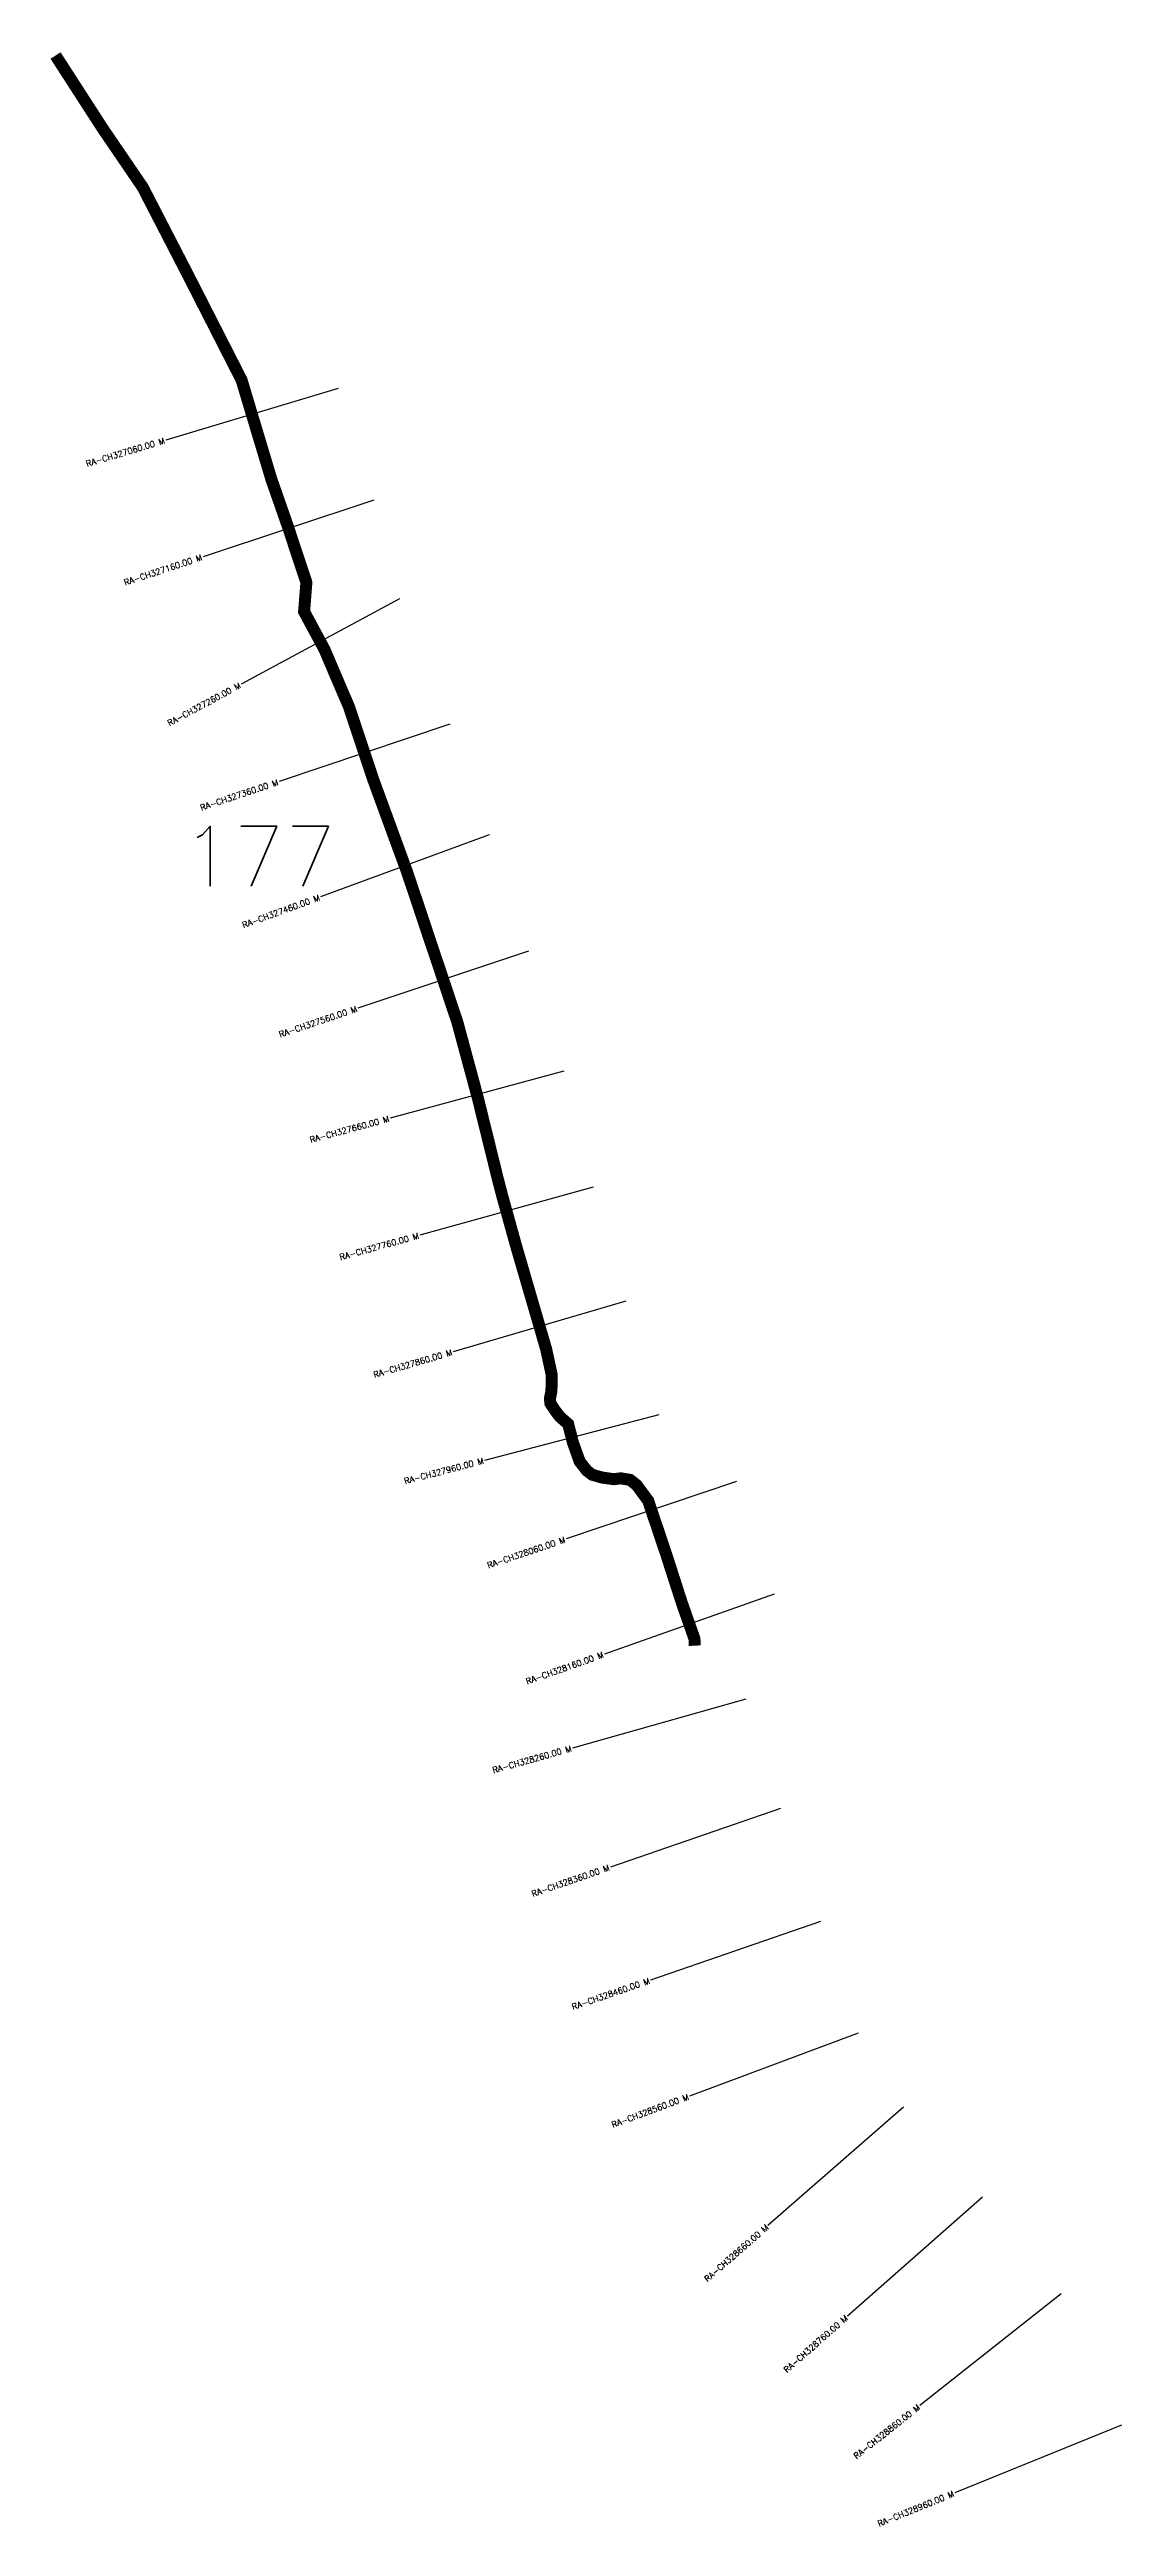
# Model space of a CAD drawing. Header units: metres. Extents: x 288417 to 293389, y 1993019 to 1996921.
# Drawn here: x 289089 to 289983, y 1994858 to 1996921 of the extents above; entities that cross this region are included whole.
import ezdxf
from ezdxf.enums import TextEntityAlignment as Align

# ---------------------------------------------------------------- set-up
doc = ezdxf.new("R2010")
doc.units = ezdxf.units.M
doc.header["$MEASUREMENT"] = 0
for name, color, linetype in [('ARTIFICIALLY PROTECTED', 4, 'Continuous'), ('CS', 134, 'Continuous'), ('CSMark', 6, 'Continuous')]:
    doc.layers.add(name, color=color, linetype=linetype)
doc.styles.get("Standard").update_dxf_attribs({"font": 'simplex.shx'})

msp = doc.modelspace()

# ---------------------------------------------------------------- linework, layer by layer
at = {"layer": 'ARTIFICIALLY PROTECTED', "const_width": 10, "flags": 128}
msp.add_lwpolyline([(289094.3, 1996916.4), (289133.5, 1996855.7), (289167, 1996806.6), (289203.6, 1996735.7), (289249.4, 1996646), (289274.2, 1996563.4), (289287.7, 1996524.8), (289303.4, 1996477.4), (289301.5, 1996453.1), (289318.6, 1996421.4), (289329.6, 1996395.5), (289338.9, 1996373.9), (289359.6, 1996311.9), (289387.3, 1996236.3), (289429.2, 1996111.3), (289446.3, 1996048), (289463, 1995980.4), (289466.7, 1995966.2), (289478.1, 1995925.1), (289503.3, 1995838.6), (289507.9, 1995817.3), (289507.9, 1995809.6), (289507.6, 1995803.2), (289506.4, 1995797.5), (289506.8, 1995793.5), (289510.3, 1995788.1), (289514.8, 1995782.2), (289521.6, 1995776.3), (289525.6, 1995760.8), (289531.2, 1995745.1), (289537.2, 1995737.4), (289541.7, 1995734), (289549.7, 1995731.7), (289559.7, 1995730.3), (289565.5, 1995731), (289573.3, 1995729.7), (289578.7, 1995725.4), (289588.3, 1995712.4), (289603.4, 1995667.6), (289616.5, 1995626.9), (289626.9, 1995597.4), (289627.2, 1995591.6)], dxfattribs=at)
at = {"layer": 'CS'}
for p, q in [((289329.8, 1996639.1), (289186.1, 1996596)), ((289359.7, 1996545.9), (289217.3, 1996498.8)), ((289380.9, 1996463.8), (289248.9, 1996392.6)), ((289422.9, 1996359.2), (289280.6, 1996311.5)), ((289455.9, 1996267), (289315.1, 1996215.4)), ((289488.5, 1996170.3), (289346.3, 1996122.6)), ((289518, 1996070.1), (289373.2, 1996031)), ((289542.4, 1995973.7), (289397.9, 1995933.6)), ((289569.8, 1995878.5), (289425.8, 1995836.5)), ((289597.1, 1995783.9), (289452, 1995746)), ((289662, 1995728.4), (289519.9, 1995680.5)), ((289693.3, 1995634.6), (289551.9, 1995584.6)), ((289669.7, 1995546.9), (289525.3, 1995506.3)), ((289698.6, 1995455.9), (289556.8, 1995407.1)), ((289732.1, 1995361.7), (289590.2, 1995312.9)), ((289763.4, 1995268.8), (289622.9, 1995216.4)), ((289801.2, 1995207.2), (289688.2, 1995108.5)), ((289866.9, 1995132.2), (289754.4, 1995033.1)), ((289932.5, 1995051.5), (289814.8, 1994958.5)), ((289982.9, 1994942.2), (289843.9, 1994885.8))]:
    msp.add_line(p, q, dxfattribs=at)

# ---------------------------------------------------------------- texts
at = {"insert": (289199.6, 1996274.3), "char_height": 50, "attachment_point": 1}
msp.add_mtext_dynamic_manual_height_columns('177', width=84.374, gutter_width=1, heights=[74.2], dxfattribs=at)
at = {"layer": 'CSMark'}
for s, rotation, p in [('RA-CH327060.00 M', 16.6946, (289185.1, 1996595.7)), ('RA-CH327160.00 M', 18.2664, (289216.3, 1996498.5)), ('RA-CH327260.00 M', 28.3475, (289248.1, 1996392.1)), ('RA-CH327360.00 M', 18.5208, (289279.7, 1996311.2)), ('RA-CH327460.00 M', 20.1215, (289314.2, 1996215.1)), ('RA-CH327560.00 M', 18.5277, (289345.4, 1996122.3)), ('RA-CH327660.00 M', 15.1175, (289372.2, 1996030.7)), ('RA-CH327760.00 M', 15.5057, (289396.9, 1995933.3)), ('RA-CH327860.00 M', 16.2494, (289424.8, 1995836.2)), ('RA-CH327960.00 M', 14.6179, (289451, 1995745.8)), ('RA-CH328060.00 M', 18.6405, (289519, 1995680.1)), ('RA-CH328160.00 M', 19.4523, (289550.9, 1995584.3)), ('RA-CH328260.00 M', 15.6739, (289524.3, 1995506.1)), ('RA-CH328360.00 M', 18.9759, (289555.8, 1995406.8)), ('RA-CH328460.00 M', 18.9759, (289589.3, 1995312.6)), ('RA-CH328560.00 M', 20.4562, (289621.9, 1995216)), ('RA-CH328660.00 M', 41.1137, (289687.5, 1995107.9)), ('RA-CH328760.00 M', 41.3822, (289753.6, 1995032.4)), ('RA-CH328860.00 M', 38.3203, (289814, 1994957.9)), ('RA-CH328960.00 M', 22.0902, (289843, 1994885.4))]:
    msp.add_text(s, height=5, rotation=rotation, dxfattribs=at).set_placement(p, align=Align.MIDDLE_RIGHT)

doc.saveas('drawing.dxf')
